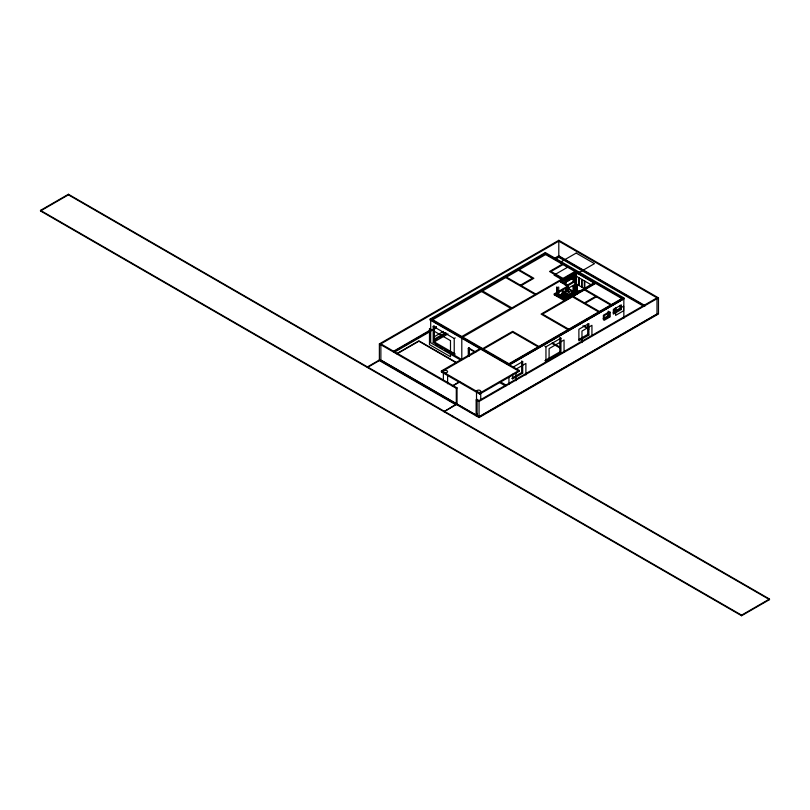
<?xml version="1.0" encoding="UTF-8"?>
<svg xmlns="http://www.w3.org/2000/svg" width="810" height="810" viewBox="0 0 810 810"><rect width="100%" height="100%" fill="white"/><g stroke="black" fill="none" stroke-linecap="round" stroke-linejoin="round"><path stroke-width="1.21" d="M577.297 285.92L577.216 292.643M564.357 283.682L566.048 282.042M562.18 295.042L568.012 288.603L575.981 292.977L573.824 294.455M40.5 210.367L68.415 194.258L769.5 599.025L769.5 599.633L741.585 615.742L40.5 210.975L40.5 210.367L741.585 615.144L769.5 599.025M40.5 210.975L68.415 194.856L769.5 599.633M379.374 360.582L379.374 343.896L558.799 240.297L658.479 297.847L658.479 313.966L479.054 417.555L379.374 360.005L367.416 366.91L367.416 367.487L379.374 360.582L455.969 404.808L455.969 404.231L444.012 411.713L455.969 404.808M380.872 343.896L558.799 241.167L656.991 297.847L656.991 313.966L479.054 416.694L380.872 360.005L380.872 343.896L457.042 387.868L457.042 403.957L456.293 404.392L456.293 388.304L379.374 343.896M430.191 319.059L519.099 370.383L519.099 371.344L430.191 320.021L430.191 319.059L545.343 252.578L623.842 297.898L623.842 318.239M430.191 320.021L545.343 253.54L623.842 298.86L508.69 365.34L508.69 364.378L623.842 297.898M546.345 254.107L432.702 319.717L508.964 363.741L622.596 298.141M433.198 326.359L434.221 325.772L434.221 341.891L455.23 354.021L454.218 354.598L433.198 342.468L433.198 326.359L454.218 338.489L455.23 337.902M393.599 351.216L430.798 329.741M434.079 327.848L436.266 326.582M554.425 258.37L558.799 255.838L645.337 305.795M393.599 351.793L430.798 330.318M434.079 328.425L436.266 327.159M554.425 258.937L558.799 256.416L644.244 305.745M393.974 352.441L431.082 331.017M433.269 329.751L436.539 327.868M555.528 259.17L558.799 257.276L643.899 306.403M396.515 353.767L418.902 340.838L456.03 362.283M397.578 353.535L418.902 341.223L456.03 362.667M520.425 285.191L532.383 278.286L518.43 270.226M521.174 285.616L533.881 278.286L519.18 269.791M433.937 336.919L443.495 331.401M562.251 264.161L549.534 271.492L562.251 278.832M563.001 264.587L551.033 271.492L563.001 278.407M433.887 339.35L445.571 332.606M446.563 333.183L433.826 340.534L433.826 326.896M435.061 340.23L437.248 338.965M439.425 337.709L442.705 335.816M433.198 342.468L448.001 333.912M461.821 336.525L510.664 308.326L481.545 291.519M511.91 307.901L535.086 294.516L505.724 277.567M535.835 294.081L574.958 271.492L545.596 254.542M576.457 271.492L461.801 337.689L461.801 359.498M568.458 286.649L560.49 282.042L560.49 281.08L576.437 271.876L594.722 282.437L594.722 283.389L564.611 300.783L554.293 294.83L554.293 293.868L568.458 285.687L568.458 286.649L554.293 294.83M560.49 282.042L576.437 272.838L594.722 283.389M565.238 285.16L565.238 281.708L573.217 277.111L573.956 277.536L573.956 282.143L567.982 285.596M565.238 281.708L565.987 282.143L573.956 277.536M571.01 278.427L573.004 279.582L573.753 279.146L571.759 277.992M566.231 285.738L573.217 281.708L573.956 282.143M567.84 291.003L565.846 289.615L575.981 283.763L584.456 288.654M565.846 289.848L568.225 288.613M567.84 294.354L563.851 291.823L566.008 290.577L569.005 292.309M573.662 286.315L575.707 285.039M563.851 292.056L566.008 290.81L569.005 292.531M563.841 295.417L561.856 294.03L564.013 292.785L570.807 296.673M468.281 355.772L468.281 348.33L469.294 347.753L469.294 356.43M561.856 294.263L564.013 293.017L567.01 294.739M560.834 295.488L562.99 294.243L568.974 297.695M562.828 295.387L564.985 294.141L569.977 297.017M564.833 295.285L566.99 294.04L570.979 296.349M570.979 296.571L566.99 294.273L564.833 295.518L565.096 294.465M441.389 370.96L480.745 348.239L480.745 349.201L441.389 371.922L441.389 370.96L479.743 393.113L519.099 370.383M554.293 293.868L564.611 299.822L594.722 282.437M595.644 282.579L541.07 314.088L568.023 329.65M482.75 348.614L512.659 331.351L538.863 346.477M573.217 296.389L595.644 283.439L621.847 298.566M483.499 349.049L512.659 332.211L538.124 346.913M584.425 302.859L595.644 296.389L584.425 289.909M585.174 303.294L597.142 296.389M452.203 385.925L459.675 381.611M453.276 385.692L459.675 381.996M456.293 388.304L457.042 387.868M603.197 318.553L608.178 315.667L609.393 316.376L609.393 311.769L603.399 315.212L603.399 319.818L609.393 316.376M613.129 312.812L620.106 308.782L621.341 309.501L621.341 304.894L613.352 309.491L613.352 314.098L621.341 309.501M515.929 369.208L525.892 363.447L525.892 374.959M441.389 371.922L479.743 394.065L519.099 371.344M512.7 377.703L521.67 372.519L522.693 373.116L522.693 361.604L521.67 361.007M578.745 339.572L587.716 334.388L588.88 335.067L588.88 323.554L578.887 329.305L578.887 340.808L588.88 335.067M476.979 399.381L476.979 415.469L476.229 415.894L476.229 399.816L476.979 399.381L479.054 400.575L656.991 297.847M545.94 359.944L559.831 351.935L560.935 352.573L560.935 338.185L559.831 337.547M658.479 297.847L479.054 401.446L476.229 399.816M658.479 313.389L479.054 416.978L379.374 359.427M623.842 298.86L508.943 364.905L430.697 319.727L430.697 342.751L460.728 360.096M544.877 346.174L545.95 346.801L560.935 338.185M512.71 367.345L522.693 361.604M511.697 378.28L512.71 378.857L522.693 373.116M544.877 360.561L545.95 361.189L560.935 352.573M575.444 285.039L576.882 285.94M566.21 289.717L569.005 291.478M564.59 291.499L581.033 290.679M556.986 294.901L564.803 299.467L564.803 300.52M568.61 291.286L565.846 289.615M558.991 294.8L566.808 299.366M560.803 294.455L567.972 298.596M562.251 294.131L562.019 295.225M561.046 294.678L567.8 298.698M563.082 294.567L562.828 295.62M567.091 294.364L566.818 295.427M573.521 293.817L573.895 286.254M566.139 281.758L576.143 276.109L590.834 284.593M575.485 285.272L575.707 273.142M570.888 294.151L572.974 295.225M556.794 294.891L556.835 295.913M575.707 271.927L594.894 283.004M585.174 289.484L611.388 304.611M596.393 296.814L610.639 305.046M560.49 281.08L568.458 285.687M577.54 293.868L568.012 288.37L568.012 289.656M571.83 293.068L574.978 294.901M570.999 292.633L573.986 294.354M571.83 293.301L574.978 295.123M574.806 295.225L572.822 294.07L572.822 295.123M570.999 293.453L572.984 294.607M570.989 293.848L572.974 294.992M572.812 295.326L570.817 294.172L570.817 295.225M599.42 311.516L568.985 293.939L571.981 295.903M571.809 295.994L568.822 294.273L568.822 295.326M563.851 291.823L568.833 294.698M598.671 311.951L572.467 296.814L542.568 314.088L568.772 329.214M569.977 297.25L564.985 294.141M564.823 294.465L569.805 297.341M568.974 297.918L562.99 294.465L563.001 289.312M561.856 294.03L568.802 298.019M567.972 298.363L560.996 294.567M556.996 294.536L564.975 299.366L556.996 294.769M506.473 277.131L536.585 294.516M584.324 325.822L588.728 328.364M582.886 325.853L588.85 329.295M482.547 290.942L512.659 308.326M552.39 342.782L560.034 347.186M551.853 343.329L560.479 348.31M475.784 352.056L468.808 348.027L468.808 355.468M468.281 348.33L475.247 352.36M435.932 344.604L438.078 345.84M440.235 347.085L442.382 348.33M444.538 349.566L460.667 358.881M500.377 381.814L505.744 384.912M499.162 382.279L505.734 386.066M741.585 615.144L741.585 615.742M620.106 305.329L620.106 308.782M615.894 307.749L615.894 312.711M615.144 308.185L615.144 311.901M614.405 308.61L614.405 312.336M608.178 311.07L608.178 315.667M591.938 335.684L591.938 325.326L581.965 331.077L581.965 342.589M587.716 324.03L587.716 334.388M584.82 281.06L584.82 288.725M584.344 281.06L584.344 288.725M582.066 279.47L582.066 287.145M581.6 279.47L581.6 287.145M579.322 277.881L579.322 285.555M578.846 277.881L578.846 285.555M576.74 286.072L576.74 293.736M576.437 271.876L576.457 284.826M575.981 283.763L575.981 285.049M575.809 285.15L575.809 292.825M575.343 285.15L575.221 293.838M574.958 272.707L574.958 284.826M574.756 286.163L574.756 293.838M573.419 286.254L573.419 293.929M573.217 277.111L573.217 281.708M573.227 286.264L573.227 293.929M573.004 277.273L573.004 279.582M565.987 282.143L565.987 284.442M566.018 289.747L566.008 291.863M564.611 299.822L564.611 300.783M564.013 291.964L564.013 294.07M564.054 351.975L564.054 339.987L549.099 348.614L549.099 360.602M563.001 279.612L563.001 283.247M562.251 289.737L562.251 295.802M560.824 294.668L560.824 295.721M559.831 338.742L559.831 351.935M558.799 240.297L558.799 257.276M558.687 286.993L558.829 295.822M557.148 287.104L557.148 294.779M556.672 287.104L556.672 294.779M545.95 346.801L545.95 361.189M545.343 252.578L545.343 253.54M521.67 362.161L521.67 372.519M515.929 372.661L515.929 380.72M512.71 374.25L512.71 378.857M508.943 377.025L508.943 384.294M480.735 392.536L480.735 399.806M479.743 393.113L479.743 394.065M479.054 400.575L479.054 417.555M476.513 391.321L476.513 414.345M454.218 338.489L454.218 354.598M452.851 416.208L452.851 416.816M447.606 375.253L447.606 383.738M443.374 371.618L443.374 380.103M68.415 194.258L68.415 194.856M476.695 414.852A2.116 1.225 0 0 1 476.695 413.839M476.695 414.274A2.116 1.225 0 0 1 476.695 413.262M576.183 253.084L560.236 262.288L568.215 266.895L554.04 275.076L564.357 281.029L594.479 263.645L576.183 253.084M610.193 312.235L604.219 315.687L604.219 320.284L610.193 316.832L610.193 312.235M623.578 306.19L615.61 310.787L615.61 315.394L623.578 310.787L623.578 306.19M566.97 299.042L558.991 294.435L566.97 299.042M450.492 340.635L429.482 328.506L429.482 344.615L450.492 356.744L450.492 340.635M444.305 372.63A2.116 1.225 0 0 0 447.596 371.709A2.116 1.225 0 0 0 444.568 370.524A2.116 1.225 0 0 0 444.305 372.63M477.434 392.334A2.116 1.225 0 0 0 480.735 391.412A2.116 1.225 0 0 0 477.697 390.228A2.116 1.225 0 0 0 477.434 392.334"/></g></svg>
